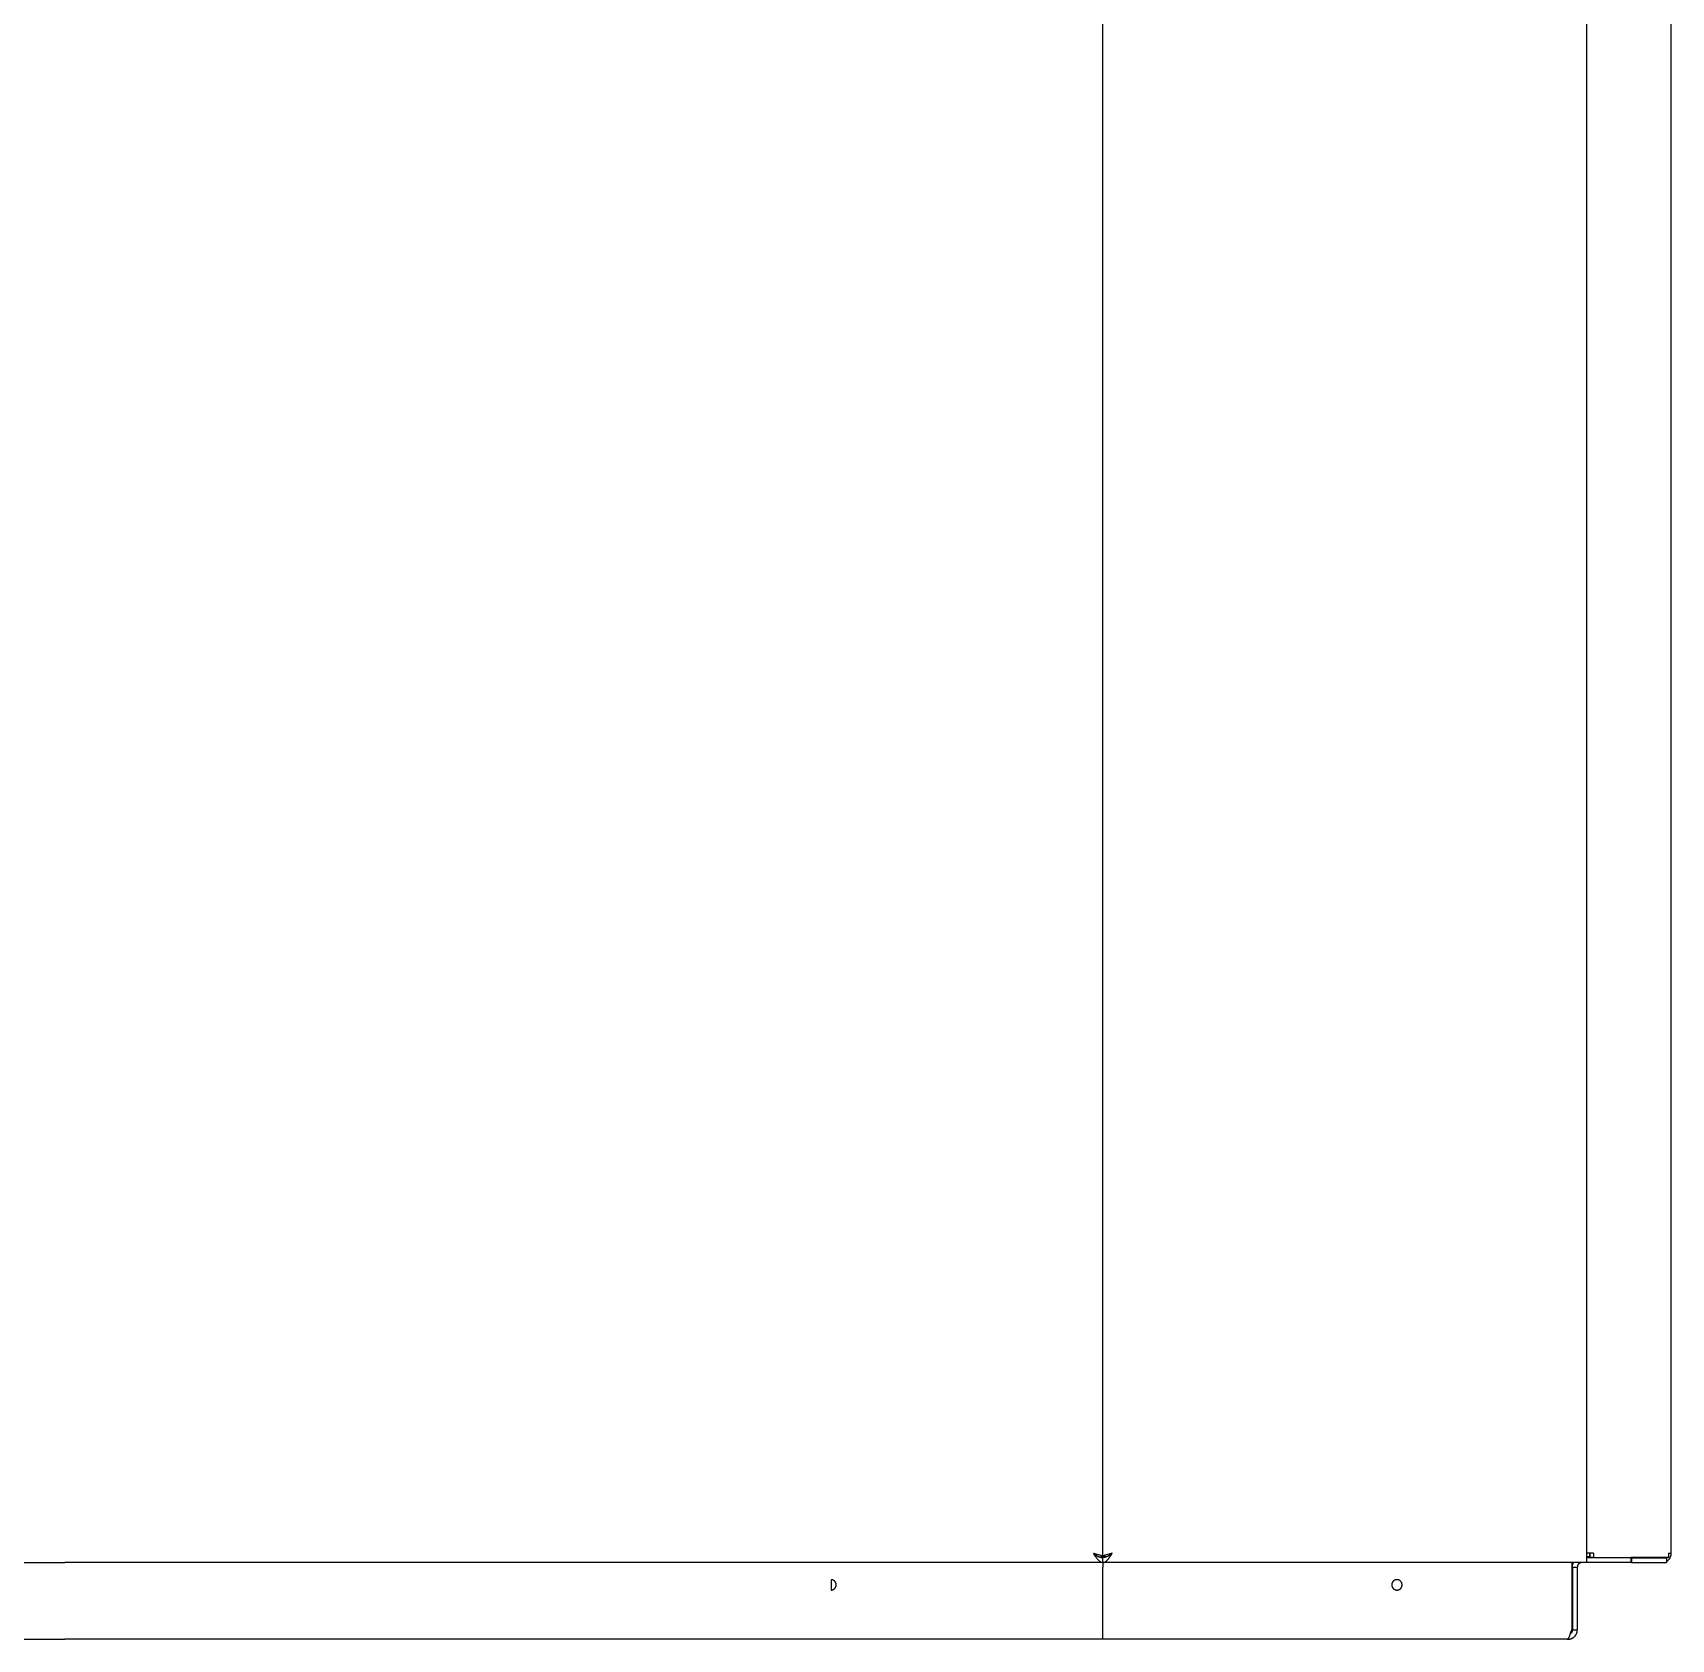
# Model space of a CAD drawing. Header units: millimetres. Extents: x -1480 to 5249, y -840 to 3860.
# Drawn here: x 1797 to 2460, y 1818 to 2468 of the extents above; entities that cross this region are included whole.
import ezdxf

# ---------------------------------------------------------------- set-up
doc = ezdxf.new("R2010")
doc.units = ezdxf.units.MM
doc.header["$MEASUREMENT"] = 0
doc.layers.add('Domyslna', color=7, linetype='Continuous', true_color=0x000000)
doc.layers.add('Utwórz2D linie widoczne', color=7, linetype='Continuous', true_color=0x000000)

msp = doc.modelspace()

# ---------------------------------------------------------------- linework, layer by layer
at = {"layer": 'Domyslna'}
msp.add_line((2425.47, 1852.61), (2425.47, 3114.01), dxfattribs=at)
at = {"layer": 'Utwórz2D linie widoczne'}
for p, q in [((2229.58, 2217.81), (2229.58, 3059.81)), ((2459.57, 2217.81), (2459.57, 3059.81)), ((2229.58, 1851.11), (2229.58, 2217.81)), ((2459.57, 1852.61), (2459.57, 2217.81)), ((2225.78, 1852.61), (2227.63, 1852.12)), ((2225.95, 1852.53), (2225.78, 1852.61)), ((2225.78, 1852.61), (2225.9, 1852.43)), ((2225.78, 1852.61), (2226.49, 1852.09)), ((2226.32, 1851.76), (2225.9, 1852.43)), ((2226.11, 1852.45), (2225.95, 1852.53)), ((2226.28, 1852.36), (2226.11, 1852.45)), ((2226.44, 1852.27), (2226.28, 1852.36)), ((2226.76, 1851.11), (2226.32, 1851.76)), ((2226.6, 1852.17), (2226.44, 1852.27)), ((2226.49, 1852.09), (2226.75, 1851.91)), ((2226.75, 1852.06), (2226.6, 1852.17)), ((2226.9, 1851.95), (2226.75, 1852.06)), ((2226.75, 1851.91), (2227.01, 1851.73)), ((2226.76, 1851.11), (2226.98, 1850.8)), ((2227.05, 1851.83), (2226.9, 1851.95)), ((2226.98, 1850.8), (2227.2, 1850.5)), ((2227.01, 1851.73), (2227.23, 1851.59)), ((2227.19, 1851.71), (2227.05, 1851.83)), ((2227.33, 1851.59), (2227.19, 1851.71)), ((2227.39, 1850.26), (2227.2, 1850.5)), ((2227.23, 1851.59), (2227.45, 1851.46)), ((2227.46, 1851.46), (2227.33, 1851.59)), ((2227.59, 1850.03), (2227.39, 1850.26)), ((2227.45, 1851.46), (2227.57, 1851.4)), ((2227.57, 1851.4), (2227.68, 1851.34)), ((2227.79, 1849.8), (2227.59, 1850.03)), ((2227.63, 1852.12), (2228.18, 1851.96)), ((2227.68, 1851.34), (2227.8, 1851.28)), ((2227.79, 1849.8), (2227.91, 1849.68)), ((2227.8, 1851.28), (2227.91, 1851.22)), ((2227.91, 1851.22), (2228.01, 1851.18)), ((2228.01, 1851.18), (2228.11, 1851.13)), ((2228.11, 1851.13), (2228.21, 1851.09)), ((2228.17, 1851.11), (2229.58, 1851.11)), ((2228.18, 1851.96), (2228.45, 1851.87)), ((2228.21, 1851.09), (2228.31, 1851.05)), ((2228.31, 1851.05), (2228.41, 1851.02)), ((2228.41, 1851.02), (2228.52, 1850.98)), ((2228.45, 1851.87), (2228.71, 1851.77)), ((2228.52, 1850.98), (2228.62, 1850.95)), ((2228.62, 1850.95), (2228.72, 1850.92)), ((2228.71, 1851.77), (2228.89, 1851.7)), ((2228.72, 1850.92), (2228.83, 1850.9)), ((2228.83, 1850.9), (2228.93, 1850.88)), ((2228.89, 1851.7), (2228.97, 1851.66)), ((2228.93, 1850.88), (2229.04, 1850.86)), ((2228.97, 1851.66), (2229.05, 1851.62)), ((2229.04, 1850.86), (2229.15, 1850.84)), ((2229.05, 1851.62), (2229.09, 1851.6)), ((2229.09, 1851.6), (2229.13, 1851.58)), ((2229.13, 1851.58), (2229.17, 1851.56)), ((2229.15, 1850.84), (2229.25, 1850.83)), ((2229.17, 1851.56), (2229.21, 1851.53)), ((2229.21, 1851.53), (2229.25, 1851.51)), ((2229.25, 1851.51), (2229.29, 1851.48)), ((2229.25, 1850.83), (2229.36, 1850.82)), ((2229.29, 1851.48), (2229.33, 1851.46)), ((2229.33, 1851.46), (2229.37, 1851.43)), ((2229.36, 1850.82), (2229.41, 1850.82)), ((2229.37, 1851.43), (2229.39, 1851.41)), ((2229.39, 1851.41), (2229.41, 1851.4)), ((2229.41, 1851.4), (2229.43, 1851.38)), ((2229.41, 1850.82), (2229.47, 1850.81)), ((2229.43, 1851.38), (2229.44, 1851.37)), ((2229.44, 1851.37), (2229.45, 1851.36)), ((2229.45, 1851.36), (2229.46, 1851.35)), ((2229.46, 1851.35), (2229.47, 1851.34)), ((2229.47, 1851.34), (2229.48, 1851.33)), ((2229.47, 1850.81), (2229.52, 1850.81)), ((2229.48, 1851.33), (2229.49, 1851.32)), ((2229.49, 1851.32), (2229.5, 1851.31)), ((2229.5, 1851.31), (2229.51, 1851.3)), ((2229.51, 1851.3), (2229.52, 1851.28)), ((2229.52, 1851.28), (2229.52, 1851.27)), ((2229.52, 1851.27), (2229.53, 1851.26)), ((2229.52, 1850.81), (2229.58, 1850.81)), ((2229.53, 1851.26), (2229.54, 1851.25)), ((2229.54, 1851.25), (2229.54, 1851.24)), ((2229.54, 1851.24), (2229.55, 1851.23)), ((2229.55, 1851.23), (2229.55, 1851.23)), ((2229.55, 1851.23), (2229.55, 1851.22)), ((2229.55, 1851.22), (2229.56, 1851.21)), ((2229.56, 1851.21), (2229.56, 1851.2)), ((2229.56, 1851.2), (2229.56, 1851.19)), ((2229.56, 1851.19), (2229.57, 1851.19)), ((2229.57, 1851.19), (2229.57, 1851.18)), ((2229.57, 1851.18), (2229.57, 1851.17)), ((2229.57, 1851.17), (2229.57, 1851.17)), ((2229.57, 1851.17), (2229.57, 1851.16)), ((2229.57, 1851.16), (2229.57, 1851.16)), ((2229.57, 1851.16), (2229.57, 1851.15)), ((2229.57, 1851.15), (2229.57, 1851.15)), ((2229.57, 1851.15), (2229.57, 1851.14)), ((2229.57, 1851.14), (2229.58, 1851.14)), ((2229.59, 1851.17), (2229.58, 1851.17)), ((2229.58, 1851.17), (2229.58, 1851.16)), ((2229.58, 1851.16), (2229.58, 1851.16)), ((2229.58, 1851.16), (2229.58, 1851.15)), ((2229.58, 1851.15), (2229.58, 1851.15)), ((2229.58, 1851.15), (2229.58, 1851.14)), ((2229.58, 1851.14), (2229.58, 1851.13)), ((2229.58, 1851.14), (2229.58, 1851.14)), ((2229.58, 1851.14), (2229.58, 1851.13)), ((2229.58, 1851.13), (2229.58, 1851.13)), ((2229.58, 1851.13), (2229.58, 1851.12)), ((2229.58, 1851.13), (2229.58, 1851.13)), ((2229.58, 1851.13), (2229.58, 1851.12)), ((2229.58, 1851.12), (2229.58, 1851.12)), ((2229.58, 1851.12), (2229.58, 1851.11)), ((2229.58, 1851.12), (2229.58, 1851.12)), ((2229.58, 1851.12), (2229.58, 1851.11)), ((2230.99, 1851.11), (2229.58, 1851.11)), ((2229.63, 1850.81), (2229.58, 1850.81)), ((2229.58, 1848.81), (2229.58, 1850.81)), ((2229.6, 1851.21), (2229.59, 1851.2)), ((2229.59, 1851.2), (2229.59, 1851.19)), ((2229.59, 1851.19), (2229.59, 1851.19)), ((2229.59, 1851.19), (2229.59, 1851.18)), ((2229.59, 1851.18), (2229.59, 1851.17)), ((2229.61, 1851.23), (2229.6, 1851.23)), ((2229.6, 1851.23), (2229.6, 1851.22)), ((2229.6, 1851.22), (2229.6, 1851.21)), ((2229.62, 1851.25), (2229.61, 1851.24)), ((2229.61, 1851.24), (2229.61, 1851.23)), ((2229.63, 1851.27), (2229.62, 1851.26)), ((2229.62, 1851.26), (2229.62, 1851.25)), ((2229.64, 1851.28), (2229.63, 1851.27)), ((2229.69, 1850.81), (2229.63, 1850.81)), ((2229.65, 1851.3), (2229.64, 1851.28)), ((2229.66, 1851.32), (2229.65, 1851.31)), ((2229.65, 1851.31), (2229.65, 1851.3)), ((2229.67, 1851.33), (2229.66, 1851.32)), ((2229.68, 1851.34), (2229.67, 1851.33)), ((2229.69, 1851.35), (2229.68, 1851.34)), ((2229.7, 1851.36), (2229.69, 1851.35)), ((2229.74, 1850.82), (2229.69, 1850.81)), ((2229.71, 1851.37), (2229.7, 1851.36)), ((2229.72, 1851.38), (2229.71, 1851.37)), ((2229.74, 1851.4), (2229.72, 1851.38)), ((2229.77, 1851.41), (2229.74, 1851.4)), ((2229.79, 1850.82), (2229.74, 1850.82)), ((2229.79, 1851.43), (2229.77, 1851.41)), ((2229.83, 1851.46), (2229.79, 1851.43)), ((2229.9, 1850.83), (2229.79, 1850.82)), ((2229.86, 1851.48), (2229.83, 1851.46)), ((2229.9, 1851.51), (2229.86, 1851.48)), ((2229.94, 1851.53), (2229.9, 1851.51)), ((2230.01, 1850.84), (2229.9, 1850.83)), ((2229.98, 1851.56), (2229.94, 1851.53)), ((2230.02, 1851.58), (2229.98, 1851.56)), ((2230.11, 1850.86), (2230.01, 1850.84)), ((2230.06, 1851.6), (2230.02, 1851.58)), ((2230.1, 1851.62), (2230.06, 1851.6)), ((2230.18, 1851.66), (2230.1, 1851.62)), ((2230.22, 1850.88), (2230.11, 1850.86)), ((2230.27, 1851.7), (2230.18, 1851.66)), ((2230.33, 1850.9), (2230.22, 1850.88)), ((2230.44, 1851.77), (2230.27, 1851.7)), ((2230.43, 1850.92), (2230.33, 1850.9)), ((2230.53, 1850.95), (2230.43, 1850.92)), ((2230.71, 1851.87), (2230.44, 1851.77)), ((2230.64, 1850.98), (2230.53, 1850.95)), ((2230.74, 1851.02), (2230.64, 1850.98)), ((2230.98, 1851.96), (2230.71, 1851.87)), ((2230.84, 1851.05), (2230.74, 1851.02)), ((2230.94, 1851.09), (2230.84, 1851.05)), ((2231.04, 1851.13), (2230.94, 1851.09)), ((2231.52, 1852.12), (2230.98, 1851.96)), ((2231.14, 1851.18), (2231.04, 1851.13)), ((2231.24, 1851.22), (2231.14, 1851.18)), ((2231.36, 1851.28), (2231.24, 1851.22)), ((2231.25, 1849.68), (2231.36, 1849.8)), ((2231.47, 1851.34), (2231.36, 1851.28)), ((2231.36, 1849.8), (2231.48, 1849.93)), ((2231.59, 1851.4), (2231.47, 1851.34)), ((2231.48, 1849.93), (2231.64, 1850.11)), ((2233.38, 1852.61), (2231.52, 1852.12)), ((2231.7, 1851.46), (2231.59, 1851.4)), ((2231.64, 1850.11), (2231.8, 1850.3)), ((2231.83, 1851.59), (2231.69, 1851.46)), ((2231.92, 1851.59), (2231.7, 1851.46)), ((2231.8, 1850.3), (2231.95, 1850.5)), ((2231.97, 1851.71), (2231.83, 1851.59)), ((2232.14, 1851.73), (2231.92, 1851.59)), ((2231.95, 1850.5), (2232.19, 1850.83)), ((2232.11, 1851.83), (2231.97, 1851.71)), ((2232.25, 1851.95), (2232.11, 1851.83)), ((2232.41, 1851.91), (2232.14, 1851.73)), ((2232.19, 1850.83), (2232.43, 1851.16)), ((2232.4, 1852.06), (2232.25, 1851.95)), ((2232.56, 1852.17), (2232.4, 1852.06)), ((2232.66, 1852.09), (2232.41, 1851.91)), ((2232.43, 1851.16), (2232.91, 1851.88)), ((2232.72, 1852.27), (2232.56, 1852.17)), ((2233.38, 1852.61), (2232.66, 1852.09)), ((2232.88, 1852.36), (2232.72, 1852.27)), ((2233.04, 1852.45), (2232.88, 1852.36)), ((2232.91, 1851.88), (2233.38, 1852.61)), ((2233.21, 1852.53), (2233.04, 1852.45)), ((2233.38, 1852.61), (2233.21, 1852.53)), ((2425.47, 1848.81), (2425.47, 1852.61)), ((2428.16, 1852.61), (2425.47, 1852.61)), ((2426.57, 1851.11), (2425.47, 1851.11)), ((2426.75, 1850.81), (2425.47, 1850.81)), ((2426.57, 1851.11), (2426.57, 1852.61)), ((2426.75, 1851.11), (2426.58, 1851.11)), ((2426.75, 1850.91), (2426.75, 1852.61)), ((2428.16, 1850.91), (2426.75, 1850.91)), ((2429.57, 1850.81), (2426.75, 1850.81)), ((2428.16, 1852.61), (2428.16, 1850.91)), ((2428.16, 1850.91), (2443.31, 1850.91)), ((2443.17, 1850.81), (2429.57, 1850.81)), ((2443.17, 1850.81), (2443.45, 1850.81)), ((2443.17, 1850.81), (2443.17, 1848.81)), ((2458.46, 1850.91), (2443.31, 1850.91)), ((2443.45, 1850.81), (2457.05, 1850.81)), ((2443.45, 1850.81), (2443.45, 1848.81)), ((2456.01, 1850.83), (2455.95, 1850.82)), ((2456.07, 1850.84), (2456.01, 1850.83)), ((2456.13, 1850.85), (2456.07, 1850.84)), ((2456.19, 1850.86), (2456.13, 1850.85)), ((2456.25, 1850.88), (2456.19, 1850.86)), ((2456.31, 1850.89), (2456.25, 1850.88)), ((2456.37, 1850.91), (2456.31, 1850.89)), ((2457.05, 1850.81), (2457.63, 1850.81)), ((2457.63, 1850.81), (2457.63, 1848.81)), ((2458.27, 1849.75), (2458.37, 1849.83)), ((2458.37, 1849.83), (2458.46, 1849.92)), ((2458.46, 1852.61), (2459.57, 1852.61)), ((2458.46, 1852.61), (2458.46, 1850.91)), ((2458.46, 1849.92), (2458.55, 1850.02)), ((2458.55, 1850.02), (2458.64, 1850.11)), ((2458.64, 1850.11), (2458.72, 1850.21)), ((2458.72, 1850.21), (2458.8, 1850.31)), ((2458.8, 1850.31), (2458.88, 1850.42)), ((2458.88, 1850.42), (2458.95, 1850.53)), ((2458.95, 1850.53), (2459.02, 1850.64)), ((2459.02, 1850.64), (2459.09, 1850.75)), ((2459.09, 1850.75), (2459.15, 1850.86)), ((2459.15, 1850.86), (2459.21, 1850.98)), ((2459.21, 1850.98), (2459.26, 1851.1)), ((2459.26, 1851.1), (2459.31, 1851.22)), ((2459.31, 1851.22), (2459.35, 1851.34)), ((2459.35, 1851.34), (2459.4, 1851.46)), ((2459.4, 1851.46), (2459.43, 1851.59)), ((2459.43, 1851.59), (2459.47, 1851.71)), ((2459.47, 1851.71), (2459.49, 1851.84)), ((2459.49, 1851.84), (2459.52, 1851.97)), ((2459.52, 1851.97), (2459.54, 1852.09)), ((2459.54, 1852.09), (2459.55, 1852.22)), ((2459.55, 1852.22), (2459.57, 1852.35)), ((2459.57, 1852.48), (2459.57, 1852.61)), ((2459.57, 1852.35), (2459.57, 1852.48)), ((1499.57, 1848.81), (1809.57, 1848.81)), ((2119.58, 1848.81), (1809.57, 1848.81)), ((2229.58, 1848.81), (2119.58, 1848.81)), ((2227.91, 1849.68), (2228.03, 1849.56)), ((2228.03, 1849.56), (2228.15, 1849.45)), ((2228.23, 1849.38), (2228.15, 1849.45)), ((2228.31, 1849.32), (2228.23, 1849.38)), ((2228.39, 1849.26), (2228.31, 1849.32)), ((2228.48, 1849.2), (2228.39, 1849.26)), ((2228.57, 1849.14), (2228.48, 1849.2)), ((2228.65, 1849.09), (2228.57, 1849.14)), ((2228.74, 1849.04), (2228.65, 1849.09)), ((2228.74, 1849.04), (2228.8, 1849.01)), ((2228.8, 1849.01), (2228.86, 1848.98)), ((2228.86, 1848.98), (2228.92, 1848.95)), ((2228.92, 1848.95), (2228.98, 1848.93)), ((2228.98, 1848.93), (2229.04, 1848.91)), ((2229.04, 1848.91), (2229.1, 1848.89)), ((2229.15, 1848.87), (2229.1, 1848.89)), ((2229.21, 1848.86), (2229.15, 1848.87)), ((2229.26, 1848.85), (2229.21, 1848.86)), ((2229.31, 1848.84), (2229.26, 1848.85)), ((2229.36, 1848.83), (2229.31, 1848.84)), ((2229.42, 1848.82), (2229.36, 1848.83)), ((2229.47, 1848.82), (2229.42, 1848.82)), ((2229.52, 1848.81), (2229.47, 1848.82)), ((2229.58, 1848.81), (2229.52, 1848.81)), ((2229.58, 1848.81), (2229.63, 1848.81)), ((2425.47, 1848.81), (2229.58, 1848.81)), ((2229.58, 1848.8), (2229.58, 1847.01)), ((2229.58, 1821.61), (2229.58, 1847.01)), ((2229.63, 1848.81), (2229.68, 1848.82)), ((2229.68, 1848.82), (2229.74, 1848.82)), ((2229.74, 1848.82), (2229.79, 1848.83)), ((2229.79, 1848.83), (2229.84, 1848.84)), ((2229.84, 1848.84), (2229.9, 1848.85)), ((2229.9, 1848.85), (2229.95, 1848.86)), ((2229.95, 1848.86), (2230, 1848.87)), ((2230, 1848.87), (2230.05, 1848.89)), ((2230.05, 1848.89), (2230.12, 1848.91)), ((2230.12, 1848.91), (2230.19, 1848.93)), ((2230.19, 1848.93), (2230.26, 1848.96)), ((2230.26, 1848.96), (2230.33, 1848.99)), ((2230.33, 1848.99), (2230.4, 1849.03)), ((2230.4, 1849.03), (2230.46, 1849.06)), ((2230.46, 1849.06), (2230.53, 1849.1)), ((2230.53, 1849.1), (2230.61, 1849.15)), ((2230.61, 1849.15), (2230.69, 1849.21)), ((2230.69, 1849.21), (2230.77, 1849.27)), ((2230.77, 1849.27), (2230.85, 1849.33)), ((2230.85, 1849.33), (2230.93, 1849.39)), ((2230.93, 1849.39), (2231, 1849.45)), ((2231, 1849.45), (2231.13, 1849.57)), ((2231.13, 1849.57), (2231.25, 1849.68)), ((2419.29, 1848.81), (2419.29, 1847.01)), ((2419.29, 1847.01), (2419.36, 1847.01)), ((2419.36, 1847.01), (2419.36, 1821.61)), ((2419.57, 1847.01), (2419.58, 1847.14)), ((2419.57, 1847.01), (2421.57, 1847.01)), ((2419.57, 1847.01), (2419.57, 1821.61)), ((2419.58, 1847.26), (2419.59, 1847.39)), ((2419.58, 1847.14), (2419.58, 1847.26)), ((2419.59, 1847.39), (2419.61, 1847.51)), ((2419.61, 1847.51), (2419.63, 1847.63)), ((2419.63, 1847.63), (2419.65, 1847.76)), ((2419.65, 1847.76), (2419.67, 1847.88)), ((2419.67, 1847.88), (2419.71, 1848)), ((2419.71, 1848), (2419.74, 1848.12)), ((2419.74, 1848.12), (2419.78, 1848.24)), ((2419.78, 1848.24), (2419.82, 1848.36)), ((2419.82, 1848.36), (2419.87, 1848.47)), ((2419.87, 1848.47), (2419.92, 1848.59)), ((2419.92, 1848.59), (2419.97, 1848.7)), ((2419.97, 1848.7), (2420.03, 1848.81)), ((2421.58, 1847.07), (2421.57, 1847.01)), ((2421.57, 1847.01), (2421.57, 1821.61)), ((2421.59, 1847.26), (2421.58, 1847.2)), ((2421.58, 1847.2), (2421.58, 1847.14)), ((2421.58, 1847.14), (2421.58, 1847.07)), ((2421.6, 1847.32), (2421.59, 1847.26)), ((2421.61, 1847.38), (2421.6, 1847.32)), ((2421.63, 1847.44), (2421.61, 1847.38)), ((2421.64, 1847.5), (2421.63, 1847.44)), ((2421.66, 1847.56), (2421.64, 1847.5)), ((2421.68, 1847.62), (2421.66, 1847.56)), ((2421.7, 1847.68), (2421.68, 1847.62)), ((2421.73, 1847.73), (2421.7, 1847.68)), ((2421.75, 1847.79), (2421.73, 1847.73)), ((2421.78, 1847.85), (2421.75, 1847.79)), ((2421.81, 1847.9), (2421.78, 1847.85)), ((2421.84, 1847.95), (2421.81, 1847.9)), ((2421.87, 1848.01), (2421.84, 1847.95)), ((2421.91, 1848.06), (2421.87, 1848.01)), ((2421.95, 1848.11), (2421.91, 1848.06)), ((2421.98, 1848.16), (2421.95, 1848.11)), ((2422.02, 1848.2), (2421.98, 1848.16)), ((2422.07, 1848.25), (2422.02, 1848.2)), ((2422.11, 1848.29), (2422.07, 1848.25)), ((2422.15, 1848.34), (2422.11, 1848.29)), ((2422.2, 1848.38), (2422.15, 1848.34)), ((2422.25, 1848.42), (2422.2, 1848.38)), ((2422.3, 1848.45), (2422.25, 1848.42)), ((2422.35, 1848.49), (2422.3, 1848.45)), ((2422.4, 1848.53), (2422.35, 1848.49)), ((2422.45, 1848.56), (2422.4, 1848.53)), ((2422.51, 1848.59), (2422.45, 1848.56)), ((2422.56, 1848.62), (2422.51, 1848.59)), ((2422.62, 1848.64), (2422.56, 1848.62)), ((2422.67, 1848.67), (2422.62, 1848.64)), ((2422.73, 1848.69), (2422.67, 1848.67)), ((2422.79, 1848.71), (2422.73, 1848.69)), ((2422.85, 1848.73), (2422.79, 1848.71)), ((2422.91, 1848.75), (2422.85, 1848.73)), ((2422.97, 1848.77), (2422.91, 1848.75)), ((2423.03, 1848.78), (2422.97, 1848.77)), ((2423.09, 1848.79), (2423.03, 1848.78)), ((2423.15, 1848.8), (2423.09, 1848.79)), ((2423.21, 1848.8), (2423.15, 1848.8)), ((2426.75, 1848.81), (2425.47, 1848.81)), ((2429.57, 1848.81), (2426.75, 1848.81)), ((2443.17, 1848.81), (2429.57, 1848.81)), ((2443.45, 1848.81), (2443.17, 1848.81)), ((2443.45, 1848.81), (2457.05, 1848.81)), ((2457.05, 1848.81), (2457.63, 1848.81)), ((2457.63, 1849.3), (2457.74, 1849.36)), ((2457.74, 1849.36), (2457.85, 1849.43)), ((2457.85, 1849.43), (2457.96, 1849.51)), ((2457.96, 1849.51), (2458.07, 1849.58)), ((2458.07, 1849.58), (2458.17, 1849.66)), ((2458.17, 1849.66), (2458.27, 1849.75)), ((2119.58, 1841.91), (2119.58, 1837.71)), ((2119.65, 1841.91), (2119.58, 1841.91)), ((2119.58, 1837.71), (2119.65, 1837.71)), ((2119.72, 1841.91), (2119.65, 1841.91)), ((2119.65, 1837.71), (2119.72, 1837.72)), ((2119.79, 1841.9), (2119.72, 1841.91)), ((2119.72, 1837.72), (2119.79, 1837.72)), ((2119.86, 1841.89), (2119.79, 1841.9)), ((2119.79, 1837.72), (2119.86, 1837.73)), ((2119.93, 1841.88), (2119.86, 1841.89)), ((2119.86, 1837.73), (2119.93, 1837.74)), ((2120, 1841.87), (2119.93, 1841.88)), ((2119.93, 1837.74), (2120, 1837.76)), ((2120.07, 1841.85), (2120, 1841.87)), ((2120, 1837.76), (2120.07, 1837.77)), ((2120.14, 1841.83), (2120.07, 1841.85)), ((2120.07, 1837.77), (2120.14, 1837.79)), ((2120.21, 1841.81), (2120.14, 1841.83)), ((2120.14, 1837.79), (2120.21, 1837.81)), ((2120.28, 1841.79), (2120.21, 1841.81)), ((2120.21, 1837.81), (2120.28, 1837.83)), ((2120.35, 1841.77), (2120.28, 1841.79)), ((2120.28, 1837.83), (2120.35, 1837.86)), ((2120.41, 1841.74), (2120.35, 1841.77)), ((2120.35, 1837.86), (2120.41, 1837.89)), ((2120.48, 1841.71), (2120.41, 1841.74)), ((2120.41, 1837.89), (2120.48, 1837.92)), ((2120.54, 1841.68), (2120.48, 1841.71)), ((2120.48, 1837.92), (2120.54, 1837.95)), ((2120.61, 1841.64), (2120.54, 1841.68)), ((2120.54, 1837.95), (2120.61, 1837.98)), ((2120.67, 1841.61), (2120.61, 1841.64)), ((2120.61, 1837.98), (2120.67, 1838.02)), ((2120.73, 1841.57), (2120.67, 1841.61)), ((2120.67, 1838.02), (2120.73, 1838.06)), ((2120.79, 1841.53), (2120.73, 1841.57)), ((2120.73, 1838.06), (2120.79, 1838.1)), ((2120.85, 1841.49), (2120.79, 1841.53)), ((2120.79, 1838.1), (2120.85, 1838.14)), ((2120.9, 1841.44), (2120.85, 1841.49)), ((2120.85, 1838.14), (2120.9, 1838.18)), ((2120.96, 1841.39), (2120.9, 1841.44)), ((2120.9, 1838.18), (2120.96, 1838.23)), ((2121.01, 1841.35), (2120.96, 1841.39)), ((2120.96, 1838.23), (2121.01, 1838.28)), ((2121.06, 1841.3), (2121.01, 1841.35)), ((2121.01, 1838.28), (2121.06, 1838.33)), ((2121.11, 1841.25), (2121.06, 1841.3)), ((2121.06, 1838.33), (2121.11, 1838.38)), ((2121.16, 1841.19), (2121.11, 1841.25)), ((2121.11, 1838.38), (2121.16, 1838.43)), ((2121.21, 1841.14), (2121.16, 1841.19)), ((2121.16, 1838.43), (2121.21, 1838.49)), ((2121.25, 1841.08), (2121.21, 1841.14)), ((2121.21, 1838.49), (2121.25, 1838.54)), ((2121.29, 1841.02), (2121.25, 1841.08)), ((2121.25, 1838.54), (2121.29, 1838.6)), ((2121.33, 1840.96), (2121.29, 1841.02)), ((2121.29, 1838.6), (2121.33, 1838.66)), ((2121.37, 1840.9), (2121.33, 1840.96)), ((2121.33, 1838.66), (2121.37, 1838.72)), ((2121.41, 1840.84), (2121.37, 1840.9)), ((2121.37, 1838.72), (2121.41, 1838.78)), ((2121.44, 1840.78), (2121.41, 1840.84)), ((2121.41, 1838.78), (2121.44, 1838.85)), ((2121.47, 1840.71), (2121.44, 1840.78)), ((2121.44, 1838.85), (2121.47, 1838.91)), ((2121.5, 1840.65), (2121.47, 1840.71)), ((2121.47, 1838.91), (2121.5, 1838.98)), ((2121.53, 1840.58), (2121.5, 1840.65)), ((2121.5, 1838.98), (2121.53, 1839.04)), ((2121.56, 1840.52), (2121.53, 1840.58)), ((2121.53, 1839.04), (2121.56, 1839.11)), ((2121.58, 1840.45), (2121.56, 1840.52)), ((2121.56, 1839.11), (2121.58, 1839.18)), ((2121.6, 1840.38), (2121.58, 1840.45)), ((2121.58, 1839.18), (2121.6, 1839.25)), ((2121.62, 1840.31), (2121.6, 1840.38)), ((2121.6, 1839.25), (2121.62, 1839.31)), ((2121.63, 1840.24), (2121.62, 1840.31)), ((2121.62, 1839.31), (2121.63, 1839.38)), ((2121.65, 1840.17), (2121.63, 1840.24)), ((2121.63, 1839.38), (2121.65, 1839.46)), ((2121.66, 1840.1), (2121.65, 1840.17)), ((2121.65, 1839.46), (2121.66, 1839.53)), ((2121.67, 1840.03), (2121.66, 1840.1)), ((2121.66, 1839.53), (2121.67, 1839.6)), ((2121.67, 1839.96), (2121.67, 1840.03)), ((2121.68, 1839.88), (2121.67, 1839.96)), ((2121.67, 1839.67), (2121.68, 1839.74)), ((2121.67, 1839.6), (2121.67, 1839.67)), ((2121.68, 1839.81), (2121.68, 1839.88)), ((2121.68, 1839.74), (2121.68, 1839.81)), ((2346.49, 1840.03), (2346.48, 1839.96)), ((2346.48, 1839.96), (2346.48, 1839.88)), ((2346.48, 1839.88), (2346.48, 1839.81)), ((2346.48, 1839.81), (2346.48, 1839.74)), ((2346.48, 1839.74), (2346.48, 1839.67)), ((2346.48, 1839.67), (2346.49, 1839.59)), ((2346.5, 1840.1), (2346.49, 1840.03)), ((2346.49, 1839.59), (2346.5, 1839.52)), ((2346.51, 1840.17), (2346.5, 1840.1)), ((2346.5, 1839.52), (2346.51, 1839.45)), ((2346.52, 1840.24), (2346.51, 1840.17)), ((2346.51, 1839.45), (2346.52, 1839.38)), ((2346.54, 1840.31), (2346.52, 1840.24)), ((2346.52, 1839.38), (2346.54, 1839.31)), ((2346.56, 1840.38), (2346.54, 1840.31)), ((2346.54, 1839.31), (2346.56, 1839.24)), ((2346.58, 1840.45), (2346.56, 1840.38)), ((2346.56, 1839.24), (2346.58, 1839.17)), ((2346.6, 1840.52), (2346.58, 1840.45)), ((2346.58, 1839.17), (2346.6, 1839.1)), ((2346.63, 1840.59), (2346.6, 1840.52)), ((2346.6, 1839.1), (2346.63, 1839.03)), ((2346.65, 1840.66), (2346.63, 1840.59)), ((2346.63, 1839.03), (2346.65, 1838.97)), ((2346.69, 1840.72), (2346.65, 1840.66)), ((2346.65, 1838.97), (2346.69, 1838.9)), ((2346.72, 1840.79), (2346.69, 1840.72)), ((2346.69, 1838.9), (2346.72, 1838.84)), ((2346.75, 1840.85), (2346.72, 1840.79)), ((2346.72, 1838.84), (2346.75, 1838.77)), ((2346.79, 1840.91), (2346.75, 1840.85)), ((2346.75, 1838.77), (2346.79, 1838.71)), ((2346.83, 1840.98), (2346.79, 1840.91)), ((2346.79, 1838.71), (2346.83, 1838.65)), ((2346.87, 1841.03), (2346.83, 1840.98)), ((2346.83, 1838.65), (2346.87, 1838.59)), ((2346.91, 1841.09), (2346.87, 1841.03)), ((2346.87, 1838.59), (2346.91, 1838.53)), ((2346.96, 1841.15), (2346.91, 1841.09)), ((2346.91, 1838.53), (2346.96, 1838.47)), ((2347.01, 1841.2), (2346.96, 1841.15)), ((2346.96, 1838.47), (2347.01, 1838.42)), ((2347.05, 1841.26), (2347.01, 1841.2)), ((2347.01, 1838.42), (2347.05, 1838.37)), ((2347.11, 1841.31), (2347.05, 1841.26)), ((2347.05, 1838.37), (2347.11, 1838.31)), ((2347.16, 1841.36), (2347.11, 1841.31)), ((2347.11, 1838.31), (2347.16, 1838.26)), ((2347.21, 1841.41), (2347.16, 1841.36)), ((2347.16, 1838.26), (2347.21, 1838.22)), ((2347.27, 1841.45), (2347.21, 1841.41)), ((2347.21, 1838.22), (2347.27, 1838.17)), ((2347.33, 1841.5), (2347.27, 1841.45)), ((2347.27, 1838.17), (2347.33, 1838.13)), ((2347.38, 1841.54), (2347.33, 1841.5)), ((2347.33, 1838.13), (2347.38, 1838.08)), ((2347.44, 1841.58), (2347.38, 1841.54)), ((2347.38, 1838.08), (2347.44, 1838.04)), ((2347.51, 1841.62), (2347.44, 1841.58)), ((2347.44, 1838.04), (2347.51, 1838.01)), ((2347.57, 1841.65), (2347.51, 1841.62)), ((2347.51, 1838.01), (2347.57, 1837.97)), ((2347.63, 1841.69), (2347.57, 1841.65)), ((2347.57, 1837.97), (2347.63, 1837.94)), ((2347.7, 1841.72), (2347.63, 1841.69)), ((2347.63, 1837.94), (2347.7, 1837.9)), ((2347.77, 1841.75), (2347.7, 1841.72)), ((2347.7, 1837.9), (2347.77, 1837.88)), ((2347.83, 1841.78), (2347.77, 1841.75)), ((2347.77, 1837.88), (2347.83, 1837.85)), ((2347.9, 1841.8), (2347.83, 1841.78)), ((2347.83, 1837.85), (2347.9, 1837.82)), ((2347.97, 1841.82), (2347.9, 1841.8)), ((2347.9, 1837.82), (2347.97, 1837.8)), ((2348.04, 1841.84), (2347.97, 1841.82)), ((2347.97, 1837.8), (2348.04, 1837.78)), ((2348.11, 1841.86), (2348.04, 1841.84)), ((2348.04, 1837.78), (2348.11, 1837.76)), ((2348.18, 1841.87), (2348.11, 1841.86)), ((2348.11, 1837.76), (2348.18, 1837.75)), ((2348.25, 1841.89), (2348.18, 1841.87)), ((2348.18, 1837.75), (2348.25, 1837.74)), ((2348.32, 1841.9), (2348.25, 1841.89)), ((2348.25, 1837.74), (2348.32, 1837.73)), ((2348.4, 1841.9), (2348.32, 1841.9)), ((2348.32, 1837.73), (2348.4, 1837.72)), ((2348.47, 1841.91), (2348.4, 1841.9)), ((2348.4, 1837.72), (2348.47, 1837.71)), ((2348.54, 1841.91), (2348.47, 1841.91)), ((2348.47, 1837.71), (2348.54, 1837.71)), ((2348.61, 1841.91), (2348.54, 1841.91)), ((2348.54, 1837.71), (2348.61, 1837.71)), ((2348.69, 1841.91), (2348.61, 1841.91)), ((2348.61, 1837.71), (2348.69, 1837.71)), ((2348.76, 1841.9), (2348.69, 1841.91)), ((2348.69, 1837.71), (2348.76, 1837.72)), ((2348.83, 1841.9), (2348.76, 1841.9)), ((2348.76, 1837.72), (2348.83, 1837.73)), ((2348.9, 1841.89), (2348.83, 1841.9)), ((2348.83, 1837.73), (2348.9, 1837.74)), ((2348.97, 1841.87), (2348.9, 1841.89)), ((2348.9, 1837.74), (2348.97, 1837.75)), ((2349.04, 1841.86), (2348.97, 1841.87)), ((2348.97, 1837.75), (2349.04, 1837.76)), ((2349.11, 1841.84), (2349.04, 1841.86)), ((2349.04, 1837.76), (2349.11, 1837.78)), ((2349.18, 1841.82), (2349.11, 1841.84)), ((2349.11, 1837.78), (2349.18, 1837.8)), ((2349.25, 1841.8), (2349.18, 1841.82)), ((2349.18, 1837.8), (2349.25, 1837.82)), ((2349.32, 1841.78), (2349.25, 1841.8)), ((2349.25, 1837.82), (2349.32, 1837.85)), ((2349.39, 1841.75), (2349.32, 1841.78)), ((2349.32, 1837.85), (2349.39, 1837.88)), ((2349.46, 1841.72), (2349.39, 1841.75)), ((2349.39, 1837.88), (2349.46, 1837.9)), ((2349.52, 1841.69), (2349.46, 1841.72)), ((2349.46, 1837.9), (2349.52, 1837.94)), ((2349.59, 1841.65), (2349.52, 1841.69)), ((2349.52, 1837.94), (2349.59, 1837.97)), ((2349.65, 1841.62), (2349.59, 1841.65)), ((2349.59, 1837.97), (2349.65, 1838.01)), ((2349.71, 1841.58), (2349.65, 1841.62)), ((2349.65, 1838.01), (2349.71, 1838.04)), ((2349.77, 1841.54), (2349.71, 1841.58)), ((2349.71, 1838.04), (2349.77, 1838.08)), ((2349.83, 1841.5), (2349.77, 1841.54)), ((2349.77, 1838.08), (2349.83, 1838.13)), ((2349.89, 1841.45), (2349.83, 1841.5)), ((2349.83, 1838.13), (2349.89, 1838.17)), ((2349.94, 1841.41), (2349.89, 1841.45)), ((2349.89, 1838.17), (2349.94, 1838.22)), ((2350, 1841.36), (2349.94, 1841.41)), ((2349.94, 1838.22), (2350, 1838.26)), ((2350.05, 1841.31), (2350, 1841.36)), ((2350, 1838.26), (2350.05, 1838.31)), ((2350.1, 1841.26), (2350.05, 1841.31)), ((2350.05, 1838.31), (2350.1, 1838.37)), ((2350.15, 1841.2), (2350.1, 1841.26)), ((2350.1, 1838.37), (2350.15, 1838.42)), ((2350.2, 1841.15), (2350.15, 1841.2)), ((2350.15, 1838.42), (2350.2, 1838.47)), ((2350.24, 1841.09), (2350.2, 1841.15)), ((2350.2, 1838.47), (2350.24, 1838.53)), ((2350.28, 1841.03), (2350.24, 1841.09)), ((2350.24, 1838.53), (2350.28, 1838.59)), ((2350.33, 1840.98), (2350.28, 1841.03)), ((2350.28, 1838.59), (2350.33, 1838.65)), ((2350.36, 1840.91), (2350.33, 1840.98)), ((2350.33, 1838.65), (2350.36, 1838.71)), ((2350.4, 1840.85), (2350.36, 1840.91)), ((2350.36, 1838.71), (2350.4, 1838.77)), ((2350.44, 1840.79), (2350.4, 1840.85)), ((2350.4, 1838.77), (2350.44, 1838.84)), ((2350.47, 1840.72), (2350.44, 1840.79)), ((2350.44, 1838.84), (2350.47, 1838.9)), ((2350.5, 1840.66), (2350.47, 1840.72)), ((2350.47, 1838.9), (2350.5, 1838.97)), ((2350.53, 1840.59), (2350.5, 1840.66)), ((2350.5, 1838.97), (2350.53, 1839.03)), ((2350.55, 1840.52), (2350.53, 1840.59)), ((2350.53, 1839.03), (2350.55, 1839.1)), ((2350.58, 1840.45), (2350.55, 1840.52)), ((2350.55, 1839.1), (2350.58, 1839.17)), ((2350.6, 1840.38), (2350.58, 1840.45)), ((2350.58, 1839.17), (2350.6, 1839.24)), ((2350.62, 1840.31), (2350.6, 1840.38)), ((2350.6, 1839.24), (2350.62, 1839.31)), ((2350.63, 1840.24), (2350.62, 1840.31)), ((2350.62, 1839.31), (2350.63, 1839.38)), ((2350.65, 1840.17), (2350.63, 1840.24)), ((2350.63, 1839.38), (2350.65, 1839.45)), ((2350.66, 1840.1), (2350.65, 1840.17)), ((2350.65, 1839.45), (2350.66, 1839.52)), ((2350.67, 1840.03), (2350.66, 1840.1)), ((2350.66, 1839.52), (2350.67, 1839.59)), ((2350.67, 1839.96), (2350.67, 1840.03)), ((2350.68, 1839.88), (2350.67, 1839.96)), ((2350.67, 1839.67), (2350.68, 1839.74)), ((2350.67, 1839.59), (2350.67, 1839.67)), ((2350.68, 1839.81), (2350.68, 1839.88)), ((2350.68, 1839.74), (2350.68, 1839.81)), ((1499.57, 1817.81), (1809.57, 1817.81)), ((2119.58, 1817.81), (1809.57, 1817.81)), ((2229.58, 1817.81), (2119.58, 1817.81)), ((2229.58, 1817.81), (2229.58, 1821.61)), ((2417.49, 1817.81), (2229.58, 1817.81)), ((2417.49, 1817.81), (2417.77, 1817.81)), ((2417.49, 1817.81), (2417.5, 1817.81)), ((2417.5, 1817.81), (2417.5, 1817.81)), ((2417.5, 1817.81), (2417.52, 1817.81)), ((2417.52, 1817.81), (2417.53, 1817.81)), ((2417.53, 1817.81), (2417.54, 1817.82)), ((2417.54, 1817.82), (2417.55, 1817.82)), ((2417.55, 1817.82), (2417.57, 1817.82)), ((2417.57, 1817.82), (2417.58, 1817.82)), ((2417.58, 1817.82), (2417.59, 1817.83)), ((2417.59, 1817.83), (2417.6, 1817.83)), ((2417.6, 1817.83), (2417.61, 1817.83)), ((2417.61, 1817.83), (2417.63, 1817.84)), ((2417.63, 1817.84), (2417.64, 1817.84)), ((2417.64, 1817.84), (2417.65, 1817.85)), ((2417.65, 1817.85), (2417.66, 1817.85)), ((2417.66, 1817.85), (2417.67, 1817.86)), ((2417.67, 1817.86), (2417.68, 1817.86)), ((2417.68, 1817.86), (2417.7, 1817.87)), ((2417.7, 1817.87), (2417.71, 1817.88)), ((2417.71, 1817.88), (2417.72, 1817.89)), ((2417.72, 1817.89), (2417.74, 1817.9)), ((2417.74, 1817.9), (2417.75, 1817.91)), ((2417.75, 1817.91), (2417.76, 1817.92)), ((2417.76, 1817.92), (2417.77, 1817.93)), ((2417.77, 1817.93), (2417.78, 1817.94)), ((2417.77, 1817.93), (2417.77, 1817.81)), ((2417.77, 1817.81), (2417.9, 1817.81)), ((2417.78, 1817.94), (2417.8, 1817.95)), ((2417.8, 1817.95), (2417.81, 1817.96)), ((2417.81, 1817.96), (2417.83, 1817.98)), ((2417.83, 1817.98), (2417.85, 1818)), ((2417.85, 1818), (2417.87, 1818.02)), ((2417.87, 1818.02), (2417.9, 1818.06)), ((2417.9, 1818.06), (2417.94, 1818.1)), ((2417.9, 1817.81), (2418.03, 1817.82)), ((2417.94, 1818.1), (2417.97, 1818.13)), ((2417.97, 1818.13), (2417.99, 1818.17)), ((2417.99, 1818.17), (2418.02, 1818.21)), ((2418.02, 1818.21), (2418.05, 1818.25)), ((2418.03, 1817.82), (2418.16, 1817.83)), ((2418.05, 1818.25), (2418.07, 1818.29)), ((2418.07, 1818.29), (2418.1, 1818.33)), ((2418.1, 1818.33), (2418.15, 1818.42)), ((2418.15, 1818.42), (2418.19, 1818.5)), ((2418.16, 1817.83), (2418.29, 1817.85)), ((2418.19, 1818.5), (2418.24, 1818.59)), ((2418.24, 1818.59), (2418.28, 1818.67)), ((2418.28, 1818.67), (2418.34, 1818.81)), ((2418.29, 1817.85), (2418.42, 1817.87)), ((2418.34, 1818.81), (2418.4, 1818.94)), ((2418.4, 1818.94), (2418.51, 1819.21)), ((2418.42, 1817.87), (2418.55, 1817.89)), ((2418.51, 1819.21), (2418.61, 1819.48)), ((2418.55, 1817.89), (2418.67, 1817.92)), ((2418.61, 1819.48), (2418.71, 1819.76)), ((2418.67, 1817.92), (2418.8, 1817.95)), ((2418.71, 1819.76), (2419.01, 1820.68)), ((2418.8, 1817.95), (2418.92, 1817.99)), ((2418.89, 1820.2), (2418.84, 1820.16)), ((2418.94, 1820.24), (2418.89, 1820.2)), ((2418.92, 1817.99), (2419.05, 1818.03)), ((2418.99, 1820.28), (2418.94, 1820.24)), ((2419.03, 1820.33), (2418.99, 1820.28)), ((2419.01, 1820.68), (2419.29, 1821.61)), ((2419.08, 1820.37), (2419.03, 1820.33)), ((2419.05, 1818.03), (2419.17, 1818.08)), ((2419.12, 1820.42), (2419.08, 1820.37)), ((2419.16, 1820.46), (2419.12, 1820.42)), ((2419.2, 1820.51), (2419.16, 1820.46)), ((2419.17, 1818.08), (2419.29, 1818.13)), ((2419.24, 1820.56), (2419.2, 1820.51)), ((2419.27, 1820.61), (2419.24, 1820.56)), ((2419.3, 1820.67), (2419.27, 1820.61)), ((2419.36, 1821.61), (2419.29, 1821.61)), ((2419.29, 1818.13), (2419.41, 1818.18)), ((2419.34, 1820.72), (2419.3, 1820.67)), ((2419.37, 1820.77), (2419.34, 1820.72)), ((2419.39, 1820.83), (2419.37, 1820.77)), ((2419.42, 1820.89), (2419.39, 1820.83)), ((2419.41, 1818.18), (2419.52, 1818.24)), ((2419.45, 1820.94), (2419.42, 1820.89)), ((2419.47, 1821), (2419.45, 1820.94)), ((2419.49, 1821.06), (2419.47, 1821)), ((2419.51, 1821.12), (2419.49, 1821.06)), ((2419.52, 1821.18), (2419.51, 1821.12)), ((2419.54, 1821.24), (2419.52, 1821.18)), ((2419.52, 1818.24), (2419.64, 1818.3)), ((2419.55, 1821.3), (2419.54, 1821.24)), ((2419.56, 1821.36), (2419.55, 1821.3)), ((2419.57, 1821.49), (2419.56, 1821.43)), ((2419.56, 1821.43), (2419.56, 1821.36)), ((2419.57, 1821.61), (2421.57, 1821.61)), ((2419.57, 1821.61), (2419.57, 1821.55)), ((2419.57, 1821.55), (2419.57, 1821.49)), ((2419.64, 1818.3), (2419.75, 1818.37)), ((2419.75, 1818.37), (2419.86, 1818.43)), ((2419.86, 1818.43), (2419.97, 1818.51)), ((2419.97, 1818.51), (2420.07, 1818.58)), ((2420.07, 1818.58), (2420.17, 1818.66)), ((2420.17, 1818.66), (2420.27, 1818.75)), ((2420.27, 1818.75), (2420.37, 1818.83)), ((2420.37, 1818.83), (2420.46, 1818.93)), ((2420.46, 1818.93), (2420.55, 1819.02)), ((2420.55, 1819.02), (2420.64, 1819.11)), ((2420.64, 1819.11), (2420.72, 1819.21)), ((2420.72, 1819.21), (2420.8, 1819.32)), ((2420.8, 1819.32), (2420.88, 1819.42)), ((2420.88, 1819.42), (2420.95, 1819.53)), ((2420.95, 1819.53), (2421.02, 1819.64)), ((2421.02, 1819.64), (2421.09, 1819.75)), ((2421.09, 1819.75), (2421.15, 1819.86)), ((2421.15, 1819.86), (2421.21, 1819.98)), ((2421.21, 1819.98), (2421.26, 1820.1)), ((2421.26, 1820.1), (2421.31, 1820.22)), ((2421.31, 1820.22), (2421.35, 1820.34)), ((2421.35, 1820.34), (2421.4, 1820.46)), ((2421.4, 1820.46), (2421.43, 1820.59)), ((2421.43, 1820.59), (2421.47, 1820.71)), ((2421.47, 1820.71), (2421.49, 1820.84)), ((2421.49, 1820.84), (2421.52, 1820.97)), ((2421.52, 1820.97), (2421.54, 1821.09)), ((2421.54, 1821.09), (2421.55, 1821.22)), ((2421.55, 1821.22), (2421.57, 1821.35)), ((2421.57, 1821.48), (2421.57, 1821.61)), ((2421.57, 1821.35), (2421.57, 1821.48))]:
    msp.add_line(p, q, dxfattribs=at)

doc.saveas('drawing.dxf')
